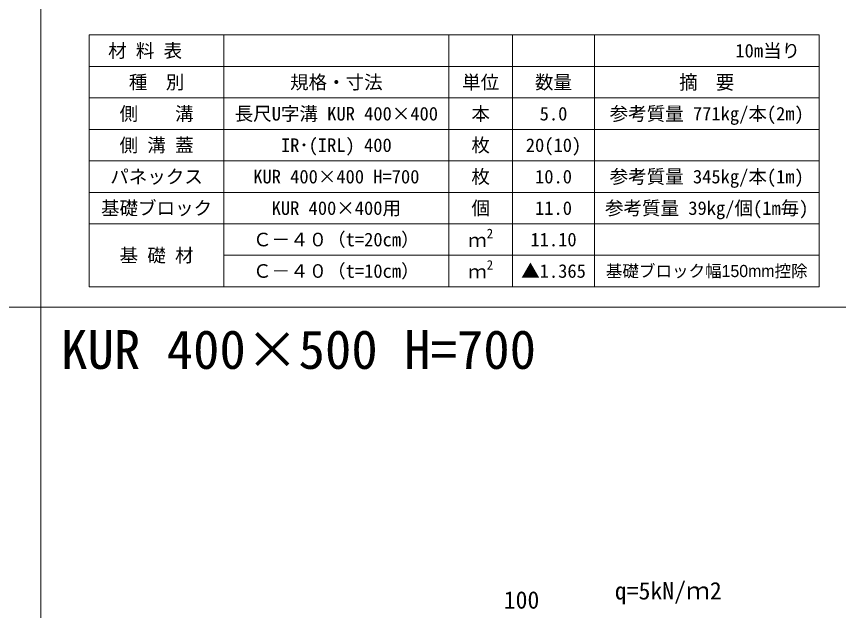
# Model space of a CAD drawing. Units: millimetres at full size, sheet at 1:40; details may follow other scales. Extents: x 206103 to 244503, y 883348 to 903496.
# Drawn here: x 236444 to 238456, y 885906 to 887360 of the extents above; entities that cross this region are included whole.
import ezdxf
from ezdxf.enums import TextEntityAlignment as Align

# ---------------------------------------------------------------- set-up
doc = ezdxf.new("R2010")
doc.units = ezdxf.units.MM
doc.header["$LTSCALE"] = 40
for name, color, linetype, lineweight in [('Defpoints_3', 8, 'Continuous', 0), ('図枠', 5, 'Continuous', 13), ('寸法・材料表', 7, 'Continuous', 13), ('寸法線', 7, 'Continuous', 13)]:
    doc.layers.add(name, color=color, linetype=linetype, lineweight=lineweight)
doc.layers.add('文字', color=7, linetype='Continuous')
doc.styles.add('ＭＳ ゴシック', font='')
doc.styles.add('ＭＳ Ｐゴシック', font='')
doc.styles.get('ＭＳ ゴシック').set_extended_font_data('MS Gothic')
doc.styles.get('ＭＳ Ｐゴシック').set_extended_font_data('MS PGothic')

msp = doc.modelspace()

# ---------------------------------------------------------------- linework, layer by layer
at = {"layer": 'Defpoints_3'}
for p, q in [((236621.89, 887314.77), (238408.53, 887314.77)), ((236621.89, 887314.77), (236621.89, 887237.33)), ((236951.89, 887314.77), (236951.89, 887237.33)), ((237501.89, 887314.77), (237501.89, 887237.33)), ((237658.53, 887314.77), (237658.53, 887237.33)), ((237858.53, 887314.77), (237858.53, 887237.33)), ((238408.53, 887314.77), (238408.53, 887237.33))]:
    msp.add_line(p, q, dxfattribs=at)
at = {"layer": '図枠'}
for p, q in [((236503.21, 903148.33), (236503.21, 883348.33)), ((227303.21, 886648.33), (244503.21, 886648.33))]:
    msp.add_line(p, q, dxfattribs=at)
at = {"layer": '寸法・材料表'}
for p, q in [((236621.89, 887237.33), (238408.53, 887237.33)), ((236621.89, 887237.33), (236621.89, 886698.33)), ((236951.89, 887237.33), (236951.89, 886698.33)), ((237501.89, 887237.33), (237501.89, 886698.33)), ((237658.53, 887237.33), (237658.53, 886698.33)), ((237858.53, 887237.33), (237858.53, 886698.33)), ((238408.53, 887237.33), (238408.53, 886698.33)), ((236621.89, 887160.33), (238408.53, 887160.33)), ((236621.89, 887083.33), (238408.53, 887083.33)), ((236621.89, 887006.33), (238408.53, 887006.33)), ((236621.89, 886929.33), (238408.53, 886929.33)), ((236621.89, 886852.33), (238408.53, 886852.33)), ((236951.89, 886775.33), (238408.53, 886775.33)), ((236621.89, 886698.33), (238408.53, 886698.33))]:
    msp.add_line(p, q, dxfattribs=at)

# ---------------------------------------------------------------- texts
at = {"layer": '寸法・材料表', "style": 'ＭＳ ゴシック'}
msp.add_text('\u3000材 料 表', height=33.23, dxfattribs=at).set_placement((236622.94, 887276.05), align=Align.MIDDLE_LEFT)
msp.add_text('10m当り\u3000', height=33.23, dxfattribs=at).set_placement((238407.47, 887276.05), align=Align.MIDDLE_RIGHT)
at = {"layer": '寸法・材料表'}
for s, height, style, p in [('規格・寸法', 33.23, 'ＭＳ ゴシック', (237226.89, 887198.83)), ('単位', 33.23, 'ＭＳ ゴシック', (237580.21, 887198.83)), ('数量', 33.23, 'ＭＳ ゴシック', (237758.53, 887198.83)), ('種\u3000別', 33.23, 'ＭＳ ゴシック', (236786.89, 887198.83)), ('側\u3000\u3000溝', 33.23, 'ＭＳ ゴシック', (236786.89, 887121.83)), ('長尺U字溝 KUR 400×400', 33.23, 'ＭＳ ゴシック', (237226.89, 887121.83)), ('本', 33.23, 'ＭＳ ゴシック', (237580.21, 887121.83)), ('参考質量 771kg/本(2m)', 33.23, 'ＭＳ ゴシック', (238133.53, 887121.83)), ('5.0', 33.23, 'ＭＳ ゴシック', (237758.53, 887121.83)), ('側 溝 蓋', 33.23, 'ＭＳ ゴシック', (236786.89, 887044.83)), ('IR･(IRL) 400', 33.23, 'ＭＳ ゴシック', (237226.89, 887044.83)), ('枚', 33.23, 'ＭＳ ゴシック', (237580.21, 887044.83)), ('20(10)', 33.23, 'ＭＳ ゴシック', (237758.53, 887044.83)), ('パネックス', 33.23, 'ＭＳ ゴシック', (236786.89, 886967.83)), ('KUR 400×400 H=700', 33.23, 'ＭＳ ゴシック', (237226.89, 886967.83)), ('枚', 33.23, 'ＭＳ ゴシック', (237580.21, 886967.83)), ('10.0', 33.23, 'ＭＳ ゴシック', (237758.53, 886967.83)), ('参考質量 345kg/本(1m)', 33.23, 'ＭＳ ゴシック', (238133.53, 886967.83)), ('基礎ブロック', 33.23, 'ＭＳ ゴシック', (236786.89, 886890.83)), ('KUR 400×400用', 33.23, 'ＭＳ ゴシック', (237226.89, 886890.83)), ('個', 33.23, 'ＭＳ ゴシック', (237580.21, 886890.83)), ('11.0', 33.23, 'ＭＳ ゴシック', (237758.53, 886890.83)), ('参考質量 39kg/個(1m毎)', 33.23, 'ＭＳ ゴシック', (238133.53, 886890.83)), ('Ｃ－４０（t=20cm）', 33.23, 'ＭＳ ゴシック', (237226.89, 886813.83)), ('11.10', 33.23, 'ＭＳ ゴシック', (237758.53, 886813.83)), ('基 礎 材', 33.23, 'ＭＳ ゴシック', (236786.89, 886775.33)), ('Ｃ－４０（t=10cm）', 33.23, 'ＭＳ ゴシック', (237226.89, 886736.83)), ('▲1.365', 33.23, 'ＭＳ ゴシック', (237758.53, 886736.83)), ('基礎ブロック幅150mm控除', 29.69, 'ＭＳ Ｐゴシック', (238133.53, 886736.83))]:
    msp.add_text(s, height=height, dxfattribs=dict(at, style=style)).set_placement(p, align=Align.MIDDLE_CENTER)
at = {"layer": '寸法・材料表', "style": 'ＭＳ Ｐゴシック', "width": 0.95}
msp.add_text('摘\u3000要', height=34.64, dxfattribs=at).set_placement((238133.53, 887198.83), align=Align.MIDDLE_CENTER)
at = {"layer": '寸法・材料表', "style": 'ＭＳ ゴシック'}
for s, height, p in [('2', 23.26, (237594.94, 886810.22)), ('ｍ', 33.23, (237549.61, 886785.72)), ('2', 23.26, (237594.94, 886733.22)), ('ｍ', 33.23, (237549.61, 886708.72))]:
    msp.add_text(s, height=height, dxfattribs=at).set_placement(p, align=Align.BOTTOM_LEFT)
at = {"layer": '寸法線', "style": 'ＭＳ ゴシック'}
msp.add_text('100', height=42.72, dxfattribs=at).set_placement((237680.21, 885931.88), align=Align.MIDDLE_CENTER)
at = {"layer": '文字', "style": 'ＭＳ ゴシック'}
for s, height, p in [('KUR 400×500 H=700', 94.94, (236553.21, 886468.83)), ('q=5kN/ｍ2', 42.72, (237908.51, 885920.15))]:
    msp.add_text(s, height=height, dxfattribs=at).set_placement(p, align=Align.BOTTOM_LEFT)

doc.saveas('drawing.dxf')
